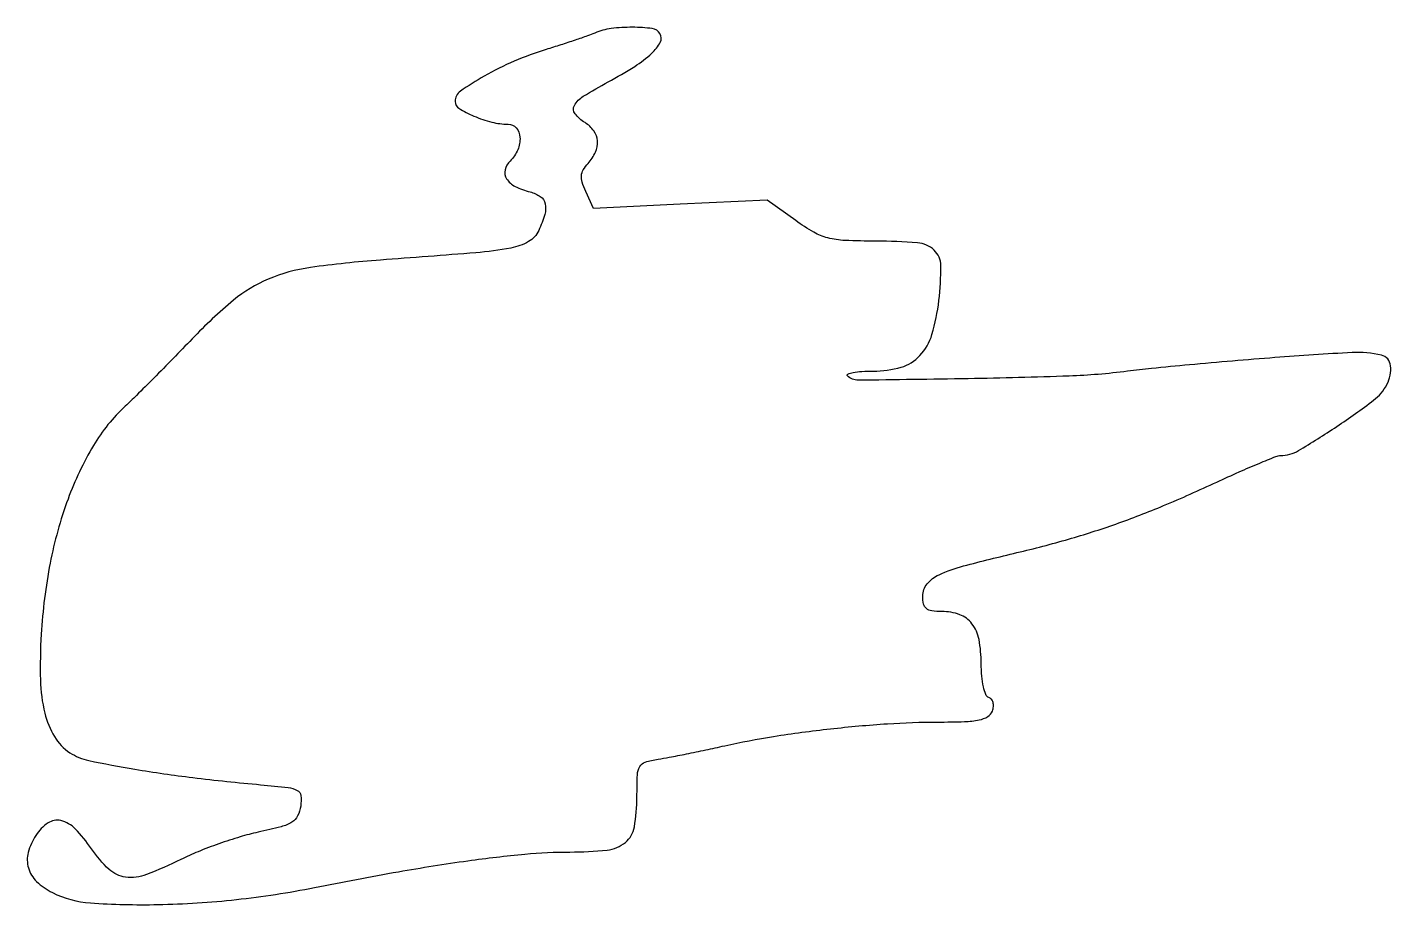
# Model space of a CAD drawing. Extents: x 0 to 210, y 0 to 135.
import ezdxf

# ---------------------------------------------------------------- set-up
doc = ezdxf.new("R2010")
doc.units = 0

msp = doc.modelspace()

# ---------------------------------------------------------------- linework, layer by layer
msp.add_lwpolyline([(87.5, 134.014883, -0.015452), (86.386698, 133.581966, -0.00352), (84.474453, 132.920721, -0.003639), (82.25776, 132.189559, -0.003533), (80.008775, 131.48335, 0.027159), (75.109164, 129.686516, 0.028013), (70.485248, 127.38513, 0.02371), (66.803663, 125.049998, 0.244225), (66, 123.502803, 0.259108), (66.594135, 122.433278, 0.037695), (68.881576, 121.238596, 0.040368), (71.63977, 120.308413, 0.06122), (74.149223, 120, -0.219504), (75.410564, 119.418231, -0.164161), (75.98737, 117.978559, -0.116568), (75.644929, 116.057902, -0.094497), (74.465483, 114.322625, 0.138808), (73.695176, 112.944029, 0.205031), (73.927443, 111.597119, 0.134883), (75.245341, 110.423799, 0.053395), (77.541018, 109.579061, -0.090714), (79.117974, 108.861865, -0.187524), (79.862036, 107.756063, -0.128441), (79.806076, 106.107849, -0.03454), (78.879765, 103.635457, -0.158736), (77.313974, 101.928774, -0.082461), (74.568653, 100.929668, -0.025999), (69.191482, 100.213032, -0.001953), (54.49366, 99.084969, 0.016862), (43.730224, 97.935237, 0.064145), (37.226531, 96.147533, 0.074594), (31.897684, 92.914917, 0.028087), (25.5, 86.950684, -0.002336), (22.579689, 83.932741, -0.002247), (19.593743, 80.903038, -0.002222), (16.938191, 78.256317, -0.008165), (15.223379, 76.616788, 0.072393), (10.32405, 70.553673, 0.045442), (6.399268, 62.308641, 0.040734), (3.648309, 52.446829, 0.032767), (2.274081, 41.519292, 0.021119), (2.151462, 34.456117, 0.053308), (2.824118, 29.366053, 0.076668), (4.315145, 25.748439, 0.112161), (6.697383, 23.278713, 0.093443), (9.589108, 22.077547, 0.010269), (16.678101, 20.737615, 0.011635), (25.613033, 19.45109, 0.007411), (36.059091, 18.351111, -0.006064), (40.30681, 17.915389, -0.094089), (41.700061, 17.48139, -0.24657), (42.248434, 16.675867, -0.065075), (42.223066, 15.066484, -0.078795), (41.749874, 13.552853, -0.140862), (40.877534, 12.597752, -0.073642), (39.221588, 11.890289, -0.010813), (35.663975, 11.038093, 0.019726), (32.889438, 10.32096, 0.011585), (29.629982, 9.256886, 0.011577), (26.415623, 8.040118, 0.019314), (23.778517, 6.850901, -0.024401), (18.469473, 4.521441, -0.121544), (15.26341, 4.125802, -0.161051), (12.724107, 5.316543, -0.052628), (10, 8.5, 0.040739), (7.497562, 11.568905, 0.143272), (5.310034, 12.823395, 0.211052), (3.319453, 12.461334, 0.099031), (1.445926, 10.557816, 0.080475), (0.274938, 7.931672, 0.13611), (0.302994, 5.539213, 0.132636), (1.566074, 3.460542, 0.074576), (4, 1.751554, 0.09904), (9.838748, 0.161646, 0.021927), (20.252513, -0.094317, 0.022362), (32.323934, 0.679197, 0.021937), (44.356435, 2.529446, -0.005241), (57.2836, 4.961498, -0.009348), (67.971817, 6.651097, -0.011301), (76.747865, 7.66914, -0.02302), (83.678571, 7.994105, 0.026148), (89.406102, 8.298553, 0.146454), (92.207264, 9.470435, 0.179322), (93.597775, 11.849905, 0.043523), (94, 16.462023, -0.009979), (94.068229, 19.880254, -0.118019), (94.425947, 21.148742, -0.194097), (95.268388, 21.826589, -0.035868), (97.25, 22.274756, 0.009463), (98.957651, 22.567256, 0.002686), (101.601562, 23.086541, 0.002705), (104.581648, 23.705293, 0.002859), (107.5, 24.345183, -0.016648), (115.039688, 25.781719, -0.011049), (123.769433, 26.948623, -0.011039), (132.55852, 27.730334, -0.016396), (140.281385, 27.991795, 0.007876), (144.430401, 28.061529, 0.041583), (146.68886, 28.323948, 0.086913), (147.996831, 28.834549, 0.16621), (148.711295, 29.69003, 0.06575), (148.874579, 30.371728, 0.088612), (148.828415, 31.003187, 0.107185), (148.584168, 31.492113, 0.144033), (148.17991, 31.773363, -0.22034), (147.702194, 32.223336, -0.040023), (147.331173, 33.416221, -0.034744), (147.081209, 35.047175, -0.020658), (147, 37.011905, 0.046369), (146.658654, 40.684779, 0.116667), (145.575504, 43.12581, 0.144286), (143.686377, 44.515665, 0.087145), (140.928571, 45, -0.031751), (139.387059, 45.097987, -0.139697), (138.557794, 45.453058, -0.17054), (138.131683, 46.146799, -0.053296), (138, 47.37868, -0.173546), (138.669386, 49.249146, -0.113429), (140.501372, 50.663825, -0.044109), (144.278089, 52.014738, -0.005882), (152.5, 54.058077, 0.011994), (160.447308, 56.136626, 0.014876), (167.728363, 58.465325, 0.014309), (175.083704, 61.300555, 0.009804), (183.268136, 64.917635, -0.004293), (186.704357, 66.481753, -0.006197), (189.771241, 67.800805, -0.00343), (192.375095, 68.861781, -0.095303), (193.093663, 69, 0.135058), (195.836631, 69.754686, 0.013008), (201.739615, 73.480249, 0.014078), (207.413092, 77.506354, 0.112529), (209.469552, 79.941121, 0.144733), (210.024795, 82.831622, 0.319739), (208.623909, 84.439789, 0.072303), (204.131698, 84.84921, 0.005798), (192.227847, 84.073632, 0.00202), (185.692975, 83.545136, 0.001931), (179.063805, 82.956251, 0.001912), (173.215489, 82.391388, 0.00692), (169.5, 81.966159, -0.022916), (160.529842, 81.229236, -0.004975), (144.994997, 80.8222, -0.001196), (128.065128, 80.587665, -0.201892), (126.400734, 81.265933, -0.53623), (126.45751, 81.547432, -0.051264), (127.266485, 81.784368, -0.030964), (128.62049, 81.948414, -0.014666), (130.378788, 82, 0.06934), (134.660904, 82.596709, 0.137), (137.565641, 84.374499, 0.116403), (139.420294, 87.632505, 0.042576), (140.484116, 92.863141, 0.030042), (140.782415, 98.234307, 0.205404), (139.749731, 100.611889, 0.17093), (137.186435, 101.748234, 0.019676), (130.791033, 102, -0.010397), (126.018415, 102.099254, -0.052155), (123.377794, 102.487018, -0.068006), (121.207302, 103.368629, -0.025299), (118.432389, 105.155938), (114.037823, 108.311877), (100.672613, 107.670893), (87.307403, 107.029909), (86.11606, 109.644621, -0.030101), (85.565587, 111.07513, -0.09712), (85.450689, 112.082857, -0.11412), (85.731021, 112.966011, -0.050279), (86.462359, 113.958407, 0.076256), (87.608067, 115.694425, 0.126848), (87.917934, 117.409122, 0.137935), (87.355942, 118.959738, 0.097987), (86, 120.232073, -0.086857), (84.464753, 121.610215, -0.304981), (84.3715, 122.868917, -0.12552), (85.739307, 124.285668, -0.014721), (89.572884, 126.5, 0.016894), (93.652133, 128.879924, 0.04732), (96.270584, 130.897446, 0.08087), (97.577179, 132.586741, 0.268842), (97.538944, 133.936987, 0.226306), (96.359347, 134.696585, 0.029818), (93.307772, 134.902501, 0.034471), (90.019699, 134.70117, 0.068029)], format="xyb", close=True)

doc.saveas('drawing.dxf')
